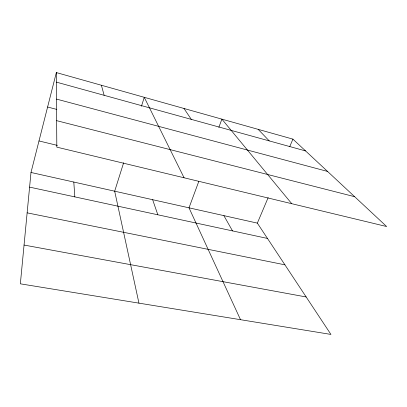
<?xml version="1.0" encoding="UTF-8"?>
<svg xmlns="http://www.w3.org/2000/svg" width="407" height="407" viewBox="0 0 407 407"><rect width="100%" height="100%" fill="white"/><g stroke="black" fill="none" stroke-linecap="round" stroke-linejoin="round"><path stroke-width="0.61" d="M30.993 172.471L20.35 283.821L330.937 334.427L257.351 223.122L30.993 172.471L56.344 72.573L292.918 139.128L386.65 226.541L56.822 147.146L56.344 72.573M123.652 162.719L114.677 191.198L138.95 303.149M141.438 106.278L144.266 97.309L184.071 177.778M198.769 181.491L189.001 207.824L240.512 319.693M218.854 127.345L221.896 119.144L291.753 203.698M257.351 223.122L268.147 197.624M289.748 146.617L292.918 139.128M24.054 245.055L306.176 296.973M27.132 212.851L284.925 264.83M29.589 187.123L267.48 238.441M38.991 140.949L57.382 145.396M56.654 120.665L354.65 196.698M47.604 107.016L56.827 109.427M56.512 99.094L327.559 171.433M56.405 82.128L305.576 150.931M258.18 129.355L269.236 140.898M183.964 108.476L191.31 119.378M223.875 215.629L232.509 230.896M152.635 199.689L157.84 214.789M101.384 85.241L104.146 95.314M73.799 182.051L74.832 196.881"/></g></svg>
